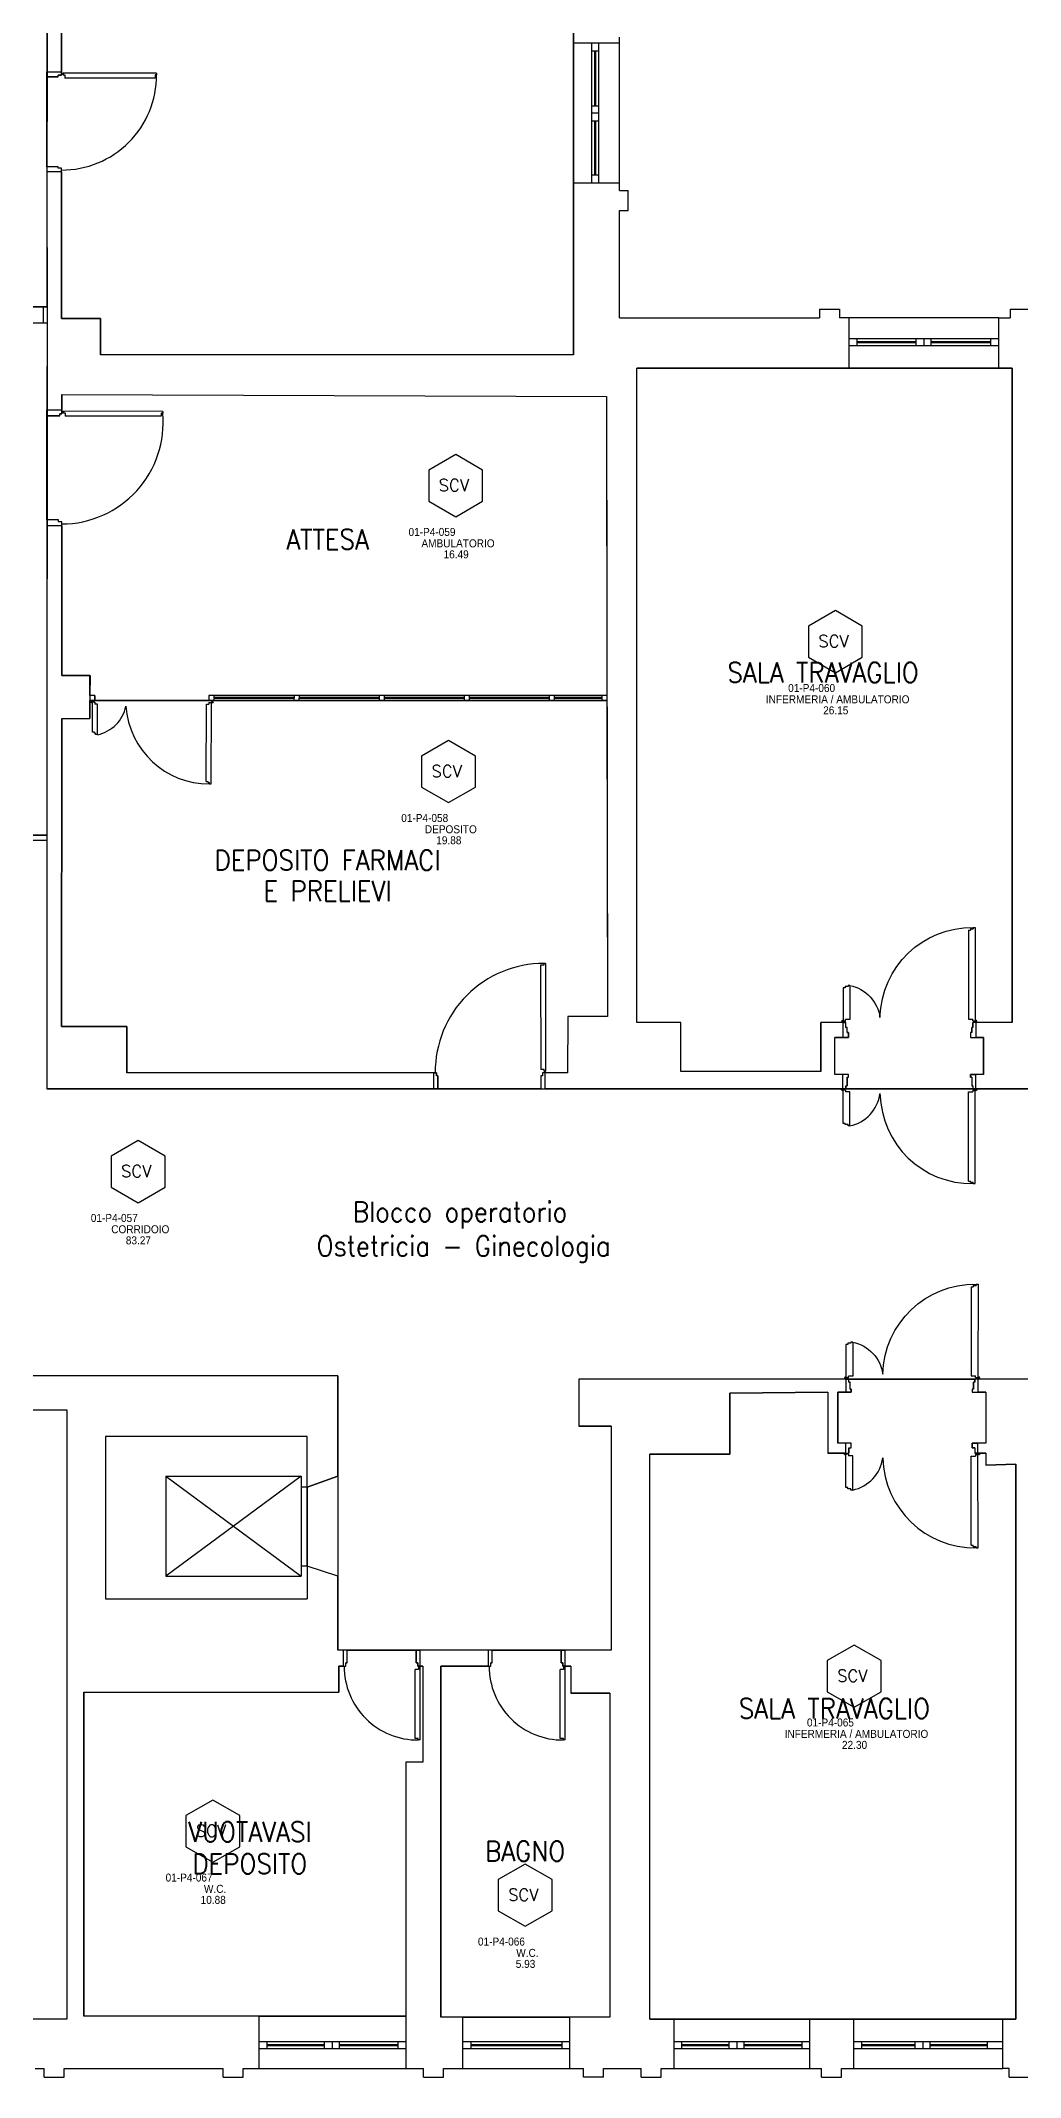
# Model space of a CAD drawing. Header units: inches. Extents: x 16420 to 16611, y 92341 to 92416.
# Drawn here: x 16565.44 to 16575.23, y 92340.51 to 92360.86 of the extents above; entities that cross this region are included whole.
import ezdxf
from ezdxf.enums import TextEntityAlignment as Align

# ---------------------------------------------------------------- set-up
doc = ezdxf.new("R2010")
doc.units = ezdxf.units.IN
doc.header["$LTSCALE"] = 50
doc.header["$MEASUREMENT"] = 0
doc.linetypes.add('NASCOSTA2', pattern=[0.1875, 0.125, -0.0625])
for name, color, linetype in [('A-LOCALI', 7, 'Continuous'), ('AA-CodiceVano', 7, 'Continuous'), ('GMM_DEST.USO', 50, 'Continuous'), ('PIANTA', 7, 'Continuous'), ('RM', 191, 'Continuous')]:
    doc.layers.add(name, color=color, linetype=linetype)
doc.styles.add('ARIAL', font='arial.ttf')
doc.styles.add('ARTECO', font='romans.shx', dxfattribs={"width": 0.9})
doc.styles.get("Standard").update_dxf_attribs({"font": 'txt.shx'})

# ---------------------------------------------------------------- blocks, each defined once
blk = doc.blocks.new('MFM_COD_VANO')
at = {"layer": 'A-LOCALI'}
for p, q in [((0, 0.621), (-0.269, 0.466)), ((0.269, 0.466), (0, 0.621)), ((-0.269, 0.466), (-0.269, 0.155)), ((0.269, 0.155), (0.269, 0.466)), ((-0.269, 0.155), (0, 0)), ((0, 0), (0.269, 0.155))]:
    blk.add_line(p, q, dxfattribs=at)
blk.add_text('SCV', height=0.12, dxfattribs=at).set_placement((-0.17, 0.255))
at = {"layer": 'A-LOCALI', "style": 'ARIAL', "width": 0.9, "flags": 8}
for tag, p in [('MFM_COD_UT', (-0.026, -0.078)), ('MFM_DESTINAZIONE_USO', (0.023, -0.306)), ('MFM_SUPERFICIE', (0.004, -0.416))]:
    blk.add_attdef(tag, text='', height=0.08, dxfattribs=at).set_placement(p, align=Align.CENTER)
at = {"layer": 'A-LOCALI', "flags": 9}
for tag in ['MFM_NAME', 'MFM_COD_COMPLESSO', 'MFM_COD_EDIFICIO', 'MFM_COD_PIANO', 'MFM_COD_MACROAREA', 'MFM_ZONA', 'MFM_REPARTO']:
    blk.add_attdef(tag, (-0.084, 0.188), '', height=0.005, dxfattribs=at)
blk.add_attdef('MFM_ALTEZZA', text='', height=0.005, dxfattribs=at).set_placement((-0.057, 0.188), align=Align.CENTER)
at = {"layer": 'A-LOCALI', "style": 'ARIAL', "width": 0.9}
for tag, p, height, flags in [('MFM_COD_LOCALE', (-0.472, -0.192), 0.08, 8), ('MFM_COD_SCHEDA', (-0.275, -0.483), 0.04, 9)]:
    blk.add_attdef(tag, p, '', height=height, dxfattribs=dict(at, flags=flags))

msp = doc.modelspace()

# ---------------------------------------------------------------- linework, layer by layer
at = {"layer": 'PIANTA', "color": 0}
for p, q in [((16565.499, 92365.603), (16565.499, 92360.553)), ((16565.644, 92362.623), (16565.644, 92360.553)), ((16570.764, 92360.843), (16570.764, 92361.153)), ((16570.764, 92360.843), (16571.224, 92360.843)), ((16570.764, 92359.443), (16570.764, 92360.843)), ((16570.949, 92359.443), (16570.949, 92360.843)), ((16571.019, 92359.443), (16571.019, 92360.843)), ((16571.224, 92360.843), (16571.224, 92360.899)), ((16571.224, 92359.443), (16571.224, 92360.843)), ((16570.949, 92360.763), (16571.019, 92360.763)), ((16570.979, 92360.213), (16570.979, 92360.763)), ((16570.989, 92360.213), (16570.989, 92360.763)), ((16565.499, 92360.553), (16565.644, 92360.553)), ((16565.499, 92360.503), (16565.499, 92360.553)), ((16565.611, 92360.503), (16565.499, 92360.503)), ((16565.644, 92360.518), (16565.611, 92360.518)), ((16565.611, 92360.503), (16565.611, 92360.518)), ((16565.644, 92360.553), (16565.644, 92360.518)), ((16566.596, 92360.539), (16565.661, 92360.539)), ((16565.661, 92360.539), (16565.661, 92360.523)), ((16565.661, 92360.523), (16565.677, 92360.523)), ((16565.677, 92360.523), (16565.677, 92360.49)), ((16566.58, 92360.49), (16565.677, 92360.49)), ((16566.58, 92360.522), (16566.58, 92360.49)), ((16566.596, 92360.522), (16566.58, 92360.522)), ((16566.596, 92360.539), (16566.596, 92360.522)), ((16570.949, 92360.213), (16571.019, 92360.213)), ((16570.949, 92360.143), (16571.019, 92360.143)), ((16570.949, 92360.063), (16571.019, 92360.063)), ((16570.979, 92359.523), (16570.979, 92360.063)), ((16570.989, 92359.523), (16570.989, 92360.063)), ((16565.611, 92359.603), (16565.499, 92359.603)), ((16565.499, 92359.603), (16565.499, 92359.553)), ((16565.611, 92359.588), (16565.611, 92359.603)), ((16565.499, 92359.553), (16565.5, 92358.043)), ((16565.644, 92359.553), (16565.499, 92359.553)), ((16565.644, 92359.588), (16565.611, 92359.588)), ((16565.644, 92359.553), (16565.644, 92359.588)), ((16565.644, 92359.553), (16565.644, 92358.088)), ((16570.764, 92359.443), (16571.224, 92359.443)), ((16570.764, 92357.723), (16570.764, 92359.443)), ((16570.949, 92359.523), (16571.019, 92359.523)), ((16571.224, 92359.367), (16571.224, 92359.443)), ((16571.224, 92359.367), (16571.31, 92359.367)), ((16571.31, 92359.167), (16571.31, 92359.367)), ((16571.224, 92358.093), (16571.224, 92359.167)), ((16571.224, 92359.167), (16571.31, 92359.167)), ((16565.006, 92358.203), (16565.462, 92358.203)), ((16565.462, 92358.203), (16565.5, 92358.203)), ((16565.462, 92358.203), (16565.462, 92358.043)), ((16573.223, 92358.179), (16573.423, 92358.179)), ((16573.223, 92358.179), (16573.223, 92358.093)), ((16573.423, 92358.179), (16573.423, 92358.093)), ((16575.131, 92358.179), (16575.331, 92358.179)), ((16575.131, 92358.179), (16575.131, 92358.093)), ((16565.006, 92358.043), (16565.462, 92358.043)), ((16565.462, 92358.043), (16565.5, 92358.043)), ((16565.5, 92358.043), (16565.499, 92357.173)), ((16565.644, 92358.088), (16566.034, 92358.088)), ((16566.034, 92358.088), (16566.034, 92357.723)), ((16571.224, 92358.093), (16571.517, 92358.093)), ((16571.224, 92358.093), (16573.223, 92358.093)), ((16573.522, 92358.093), (16573.423, 92358.093)), ((16573.522, 92357.591), (16573.522, 92358.093)), ((16575.019, 92358.093), (16573.522, 92358.093)), ((16575.019, 92358.093), (16575.014, 92358.093)), ((16575.019, 92357.591), (16575.019, 92358.093)), ((16575.019, 92358.093), (16575.131, 92358.093)), ((16573.522, 92357.886), (16575.019, 92357.886)), ((16573.522, 92357.816), (16575.019, 92357.816)), ((16573.602, 92357.816), (16573.602, 92357.886)), ((16573.602, 92357.856), (16574.19, 92357.856)), ((16573.602, 92357.846), (16574.19, 92357.846)), ((16574.19, 92357.816), (16574.19, 92357.886)), ((16574.27, 92357.816), (16574.27, 92357.886)), ((16574.34, 92357.816), (16574.34, 92357.886)), ((16574.34, 92357.856), (16574.939, 92357.856)), ((16574.34, 92357.846), (16574.939, 92357.846)), ((16574.939, 92357.816), (16574.939, 92357.886)), ((16570.764, 92357.723), (16566.034, 92357.723)), ((16573.522, 92357.591), (16571.399, 92357.591)), ((16571.399, 92351.051), (16571.399, 92357.591)), ((16575.019, 92357.591), (16573.522, 92357.591)), ((16575.152, 92357.591), (16575.019, 92357.591)), ((16575.152, 92351.051), (16575.152, 92357.591)), ((16565.499, 92357.173), (16565.649, 92357.173)), ((16565.499, 92357.113), (16565.499, 92357.173)), ((16565.649, 92357.328), (16571.093, 92357.308)), ((16565.649, 92357.328), (16565.649, 92357.173)), ((16565.649, 92357.173), (16565.649, 92357.133)), ((16566.658, 92357.158), (16565.666, 92357.159)), ((16565.666, 92357.159), (16565.666, 92357.143)), ((16566.658, 92357.158), (16566.658, 92357.141)), ((16571.093, 92357.308), (16571.104, 92351.108)), ((16565.628, 92357.113), (16565.499, 92357.113)), ((16565.649, 92357.133), (16565.628, 92357.133)), ((16565.628, 92357.113), (16565.628, 92357.133)), ((16565.666, 92357.143), (16565.682, 92357.143)), ((16565.682, 92357.143), (16565.682, 92357.11)), ((16566.642, 92357.109), (16565.682, 92357.11)), ((16566.642, 92357.141), (16566.642, 92357.109)), ((16566.658, 92357.141), (16566.642, 92357.141)), ((16565.616, 92356.073), (16565.499, 92356.073)), ((16565.499, 92356.073), (16565.499, 92356.013)), ((16565.649, 92356.013), (16565.499, 92356.013)), ((16565.499, 92356.013), (16565.499, 92350.386)), ((16565.616, 92356.053), (16565.616, 92356.073)), ((16565.649, 92356.053), (16565.616, 92356.053)), ((16565.649, 92356.013), (16565.649, 92356.053)), ((16565.649, 92356.013), (16565.649, 92354.518)), ((16565.649, 92354.518), (16565.93, 92354.518)), ((16565.93, 92354.518), (16565.929, 92354.318)), ((16565.929, 92354.318), (16565.929, 92354.088)), ((16565.979, 92354.318), (16565.929, 92354.318)), ((16565.979, 92354.318), (16565.979, 92354.268)), ((16571.099, 92354.318), (16567.119, 92354.318)), ((16567.119, 92354.318), (16567.119, 92354.268)), ((16567.169, 92354.318), (16567.169, 92354.268)), ((16567.97, 92354.318), (16567.969, 92354.268)), ((16568.02, 92354.318), (16568.019, 92354.268)), ((16568.82, 92354.318), (16568.82, 92354.268)), ((16568.87, 92354.318), (16568.87, 92354.268)), ((16569.67, 92354.318), (16569.67, 92354.268)), ((16569.72, 92354.318), (16569.72, 92354.268)), ((16570.52, 92354.318), (16570.52, 92354.268)), ((16570.57, 92354.318), (16570.57, 92354.268)), ((16571.049, 92354.318), (16571.049, 92354.268)), ((16565.979, 92354.268), (16565.93, 92354.268)), ((16565.955, 92353.953), (16565.955, 92354.25)), ((16565.979, 92354.25), (16565.955, 92354.25)), ((16565.979, 92354.25), (16565.979, 92354.233)), ((16566.005, 92354.233), (16565.979, 92354.233)), ((16566.005, 92353.927), (16566.005, 92354.233)), ((16567.093, 92353.46), (16567.094, 92354.231)), ((16567.094, 92354.231), (16567.119, 92354.231)), ((16571.099, 92354.268), (16567.119, 92354.268)), ((16567.119, 92354.248), (16567.144, 92354.248)), ((16567.119, 92354.248), (16567.119, 92354.231)), ((16567.143, 92353.435), (16567.144, 92354.248)), ((16567.969, 92354.298), (16567.169, 92354.298)), ((16567.969, 92354.288), (16567.169, 92354.288)), ((16568.82, 92354.298), (16568.019, 92354.298)), ((16568.82, 92354.288), (16568.019, 92354.288)), ((16569.67, 92354.298), (16568.87, 92354.298)), ((16569.67, 92354.288), (16568.87, 92354.288)), ((16570.52, 92354.298), (16569.72, 92354.298)), ((16570.52, 92354.288), (16569.72, 92354.288)), ((16571.049, 92354.298), (16570.57, 92354.298)), ((16571.049, 92354.288), (16570.57, 92354.288)), ((16565.649, 92354.088), (16565.645, 92351.008)), ((16565.649, 92354.088), (16565.929, 92354.088)), ((16565.974, 92353.953), (16565.955, 92353.953)), ((16565.974, 92353.94), (16565.974, 92353.953)), ((16565.985, 92353.94), (16565.974, 92353.94)), ((16565.985, 92353.927), (16565.985, 92353.94)), ((16566.005, 92353.927), (16565.985, 92353.927)), ((16567.093, 92353.46), (16567.113, 92353.46)), ((16567.113, 92353.448), (16567.113, 92353.46)), ((16567.113, 92353.448), (16567.124, 92353.448)), ((16567.124, 92353.435), (16567.124, 92353.448)), ((16567.124, 92353.435), (16567.143, 92353.435)), ((16564.866, 92352.923), (16565.499, 92352.923)), ((16564.866, 92352.873), (16565.499, 92352.873)), ((16574.713, 92351.972), (16574.713, 92351.082)), ((16574.713, 92351.972), (16574.733, 92351.972)), ((16574.733, 92351.985), (16574.733, 92351.972)), ((16574.733, 92351.985), (16574.762, 92351.985)), ((16574.762, 92351.998), (16574.782, 92351.998)), ((16574.762, 92351.998), (16574.762, 92351.985)), ((16574.782, 92351.998), (16574.781, 92351.065)), ((16570.436, 92351.624), (16570.437, 92350.581)), ((16570.468, 92351.624), (16570.436, 92351.624)), ((16570.485, 92351.64), (16570.468, 92351.64)), ((16570.468, 92351.64), (16570.468, 92351.624)), ((16570.485, 92351.64), (16570.486, 92350.564)), ((16573.461, 92351.396), (16573.461, 92351.063)), ((16573.481, 92351.396), (16573.461, 92351.396)), ((16573.51, 92351.409), (16573.481, 92351.409)), ((16573.481, 92351.409), (16573.481, 92351.396)), ((16573.529, 92351.421), (16573.51, 92351.421)), ((16573.51, 92351.421), (16573.51, 92351.409)), ((16573.529, 92351.421), (16573.529, 92351.08)), ((16570.709, 92351.108), (16570.705, 92350.548)), ((16571.104, 92351.108), (16570.709, 92351.108)), ((16571.839, 92351.051), (16571.399, 92351.051)), ((16571.839, 92350.561), (16571.839, 92351.051)), ((16573.459, 92351.051), (16573.239, 92351.051)), ((16573.239, 92350.561), (16573.239, 92351.051)), ((16573.459, 92351.051), (16573.459, 92350.901)), ((16573.459, 92351.051), (16573.489, 92351.051)), ((16573.485, 92351.063), (16573.461, 92351.063)), ((16573.529, 92351.08), (16573.485, 92351.08)), ((16573.485, 92351.063), (16573.485, 92351.08)), ((16573.489, 92351.001), (16573.489, 92351.051)), ((16574.713, 92351.082), (16574.757, 92351.082)), ((16574.757, 92351.065), (16574.757, 92351.082)), ((16574.757, 92351.065), (16574.781, 92351.065)), ((16574.759, 92351.001), (16574.759, 92351.051)), ((16574.789, 92351.051), (16574.759, 92351.051)), ((16575.152, 92351.051), (16574.789, 92351.051)), ((16574.789, 92351.051), (16574.789, 92350.901)), ((16565.645, 92351.008), (16566.298, 92351.008)), ((16566.298, 92351.008), (16566.298, 92350.548)), ((16573.459, 92350.901), (16573.379, 92350.901)), ((16573.379, 92350.531), (16573.379, 92350.901)), ((16573.489, 92350.901), (16573.459, 92350.901)), ((16573.489, 92351.001), (16573.502, 92351.001)), ((16573.514, 92350.901), (16573.489, 92350.901)), ((16573.502, 92350.951), (16573.502, 92351.001)), ((16573.502, 92350.951), (16573.514, 92350.951)), ((16573.514, 92350.951), (16573.514, 92350.901)), ((16574.747, 92350.951), (16574.734, 92350.951)), ((16574.734, 92350.951), (16574.734, 92350.901)), ((16574.734, 92350.901), (16574.759, 92350.901)), ((16574.759, 92351.001), (16574.747, 92351.001)), ((16574.747, 92350.951), (16574.747, 92351.001)), ((16574.759, 92350.901), (16574.789, 92350.901)), ((16574.864, 92350.901), (16574.789, 92350.901)), ((16574.864, 92350.531), (16574.864, 92350.901)), ((16569.369, 92350.548), (16566.298, 92350.548)), ((16569.369, 92350.386), (16569.369, 92350.548)), ((16569.369, 92350.548), (16569.394, 92350.548)), ((16569.394, 92350.548), (16569.394, 92350.515)), ((16569.409, 92350.515), (16569.394, 92350.515)), ((16569.409, 92350.515), (16569.409, 92350.386)), ((16570.47, 92350.581), (16570.437, 92350.581)), ((16570.439, 92350.515), (16570.439, 92350.386)), ((16570.454, 92350.515), (16570.439, 92350.515)), ((16570.454, 92350.548), (16570.454, 92350.515)), ((16570.479, 92350.548), (16570.454, 92350.548)), ((16570.47, 92350.564), (16570.47, 92350.581)), ((16570.486, 92350.564), (16570.47, 92350.564)), ((16570.705, 92350.548), (16570.479, 92350.548)), ((16570.479, 92350.548), (16570.479, 92350.386)), ((16573.239, 92350.561), (16571.839, 92350.561)), ((16573.459, 92350.531), (16573.379, 92350.531)), ((16573.459, 92350.386), (16573.459, 92350.531)), ((16573.489, 92350.531), (16573.459, 92350.531)), ((16573.514, 92350.531), (16573.489, 92350.531)), ((16573.502, 92350.502), (16573.514, 92350.502)), ((16573.502, 92350.502), (16573.502, 92350.417)), ((16573.514, 92350.502), (16573.514, 92350.531)), ((16574.734, 92350.502), (16574.734, 92350.531)), ((16574.734, 92350.531), (16574.759, 92350.531)), ((16574.747, 92350.502), (16574.734, 92350.502)), ((16574.747, 92350.502), (16574.747, 92350.417)), ((16574.759, 92350.531), (16574.789, 92350.531)), ((16574.864, 92350.531), (16574.789, 92350.531)), ((16574.789, 92350.386), (16574.789, 92350.531)), ((16569.369, 92350.386), (16565.499, 92350.386)), ((16569.409, 92350.386), (16569.369, 92350.386)), ((16570.439, 92350.386), (16570.479, 92350.386)), ((16573.487, 92350.386), (16570.479, 92350.386)), ((16573.459, 92350.386), (16573.489, 92350.386)), ((16573.461, 92350.041), (16573.461, 92350.374)), ((16573.485, 92350.374), (16573.461, 92350.374)), ((16573.485, 92350.374), (16573.485, 92350.357)), ((16573.529, 92350.357), (16573.485, 92350.357)), ((16573.489, 92350.417), (16573.489, 92350.386)), ((16573.489, 92350.417), (16573.502, 92350.417)), ((16573.529, 92350.016), (16573.529, 92350.357)), ((16574.713, 92349.465), (16574.713, 92350.356)), ((16574.713, 92350.356), (16574.757, 92350.356)), ((16574.759, 92350.417), (16574.747, 92350.417)), ((16574.757, 92350.373), (16574.781, 92350.373)), ((16574.757, 92350.373), (16574.757, 92350.356)), ((16574.759, 92350.417), (16574.759, 92350.386)), ((16574.789, 92350.386), (16574.759, 92350.386)), ((16574.782, 92349.44), (16574.781, 92350.373)), ((16577.579, 92350.386), (16574.789, 92350.386)), ((16573.481, 92350.041), (16573.461, 92350.041)), ((16573.481, 92350.029), (16573.481, 92350.041)), ((16573.51, 92350.029), (16573.481, 92350.029)), ((16573.51, 92350.016), (16573.51, 92350.029)), ((16573.529, 92350.016), (16573.51, 92350.016)), ((16574.713, 92349.465), (16574.733, 92349.465)), ((16574.733, 92349.452), (16574.733, 92349.465)), ((16574.733, 92349.452), (16574.762, 92349.452)), ((16574.762, 92349.44), (16574.762, 92349.452)), ((16574.762, 92349.44), (16574.782, 92349.44)), ((16574.742, 92348.407), (16574.741, 92347.517)), ((16574.742, 92348.407), (16574.761, 92348.407)), ((16574.761, 92348.42), (16574.761, 92348.407)), ((16574.761, 92348.42), (16574.79, 92348.42)), ((16574.79, 92348.433), (16574.81, 92348.433)), ((16574.79, 92348.433), (16574.79, 92348.42)), ((16574.81, 92348.433), (16574.809, 92347.5)), ((16573.489, 92347.831), (16573.489, 92347.498)), ((16573.509, 92347.831), (16573.489, 92347.831)), ((16573.538, 92347.844), (16573.509, 92347.844)), ((16573.509, 92347.844), (16573.509, 92347.831)), ((16573.558, 92347.856), (16573.538, 92347.856)), ((16573.538, 92347.856), (16573.538, 92347.844)), ((16573.558, 92347.856), (16573.558, 92347.515)), ((16568.407, 92347.518), (16563.617, 92347.518)), ((16568.407, 92347.518), (16568.407, 92346.516)), ((16570.818, 92347.486), (16570.818, 92347.016)), ((16573.487, 92347.486), (16570.818, 92347.486)), ((16573.487, 92347.486), (16573.487, 92347.356)), ((16573.487, 92347.486), (16573.517, 92347.486)), ((16573.514, 92347.498), (16573.489, 92347.498)), ((16573.558, 92347.515), (16573.514, 92347.515)), ((16573.514, 92347.498), (16573.514, 92347.515)), ((16573.517, 92347.456), (16573.517, 92347.486)), ((16573.517, 92347.456), (16573.53, 92347.456)), ((16573.53, 92347.385), (16573.53, 92347.456)), ((16573.53, 92347.385), (16573.542, 92347.385)), ((16573.542, 92347.385), (16573.542, 92347.356)), ((16574.741, 92347.517), (16574.785, 92347.517)), ((16574.765, 92347.385), (16574.752, 92347.385)), ((16574.752, 92347.385), (16574.752, 92347.356)), ((16574.777, 92347.456), (16574.765, 92347.456)), ((16574.765, 92347.385), (16574.765, 92347.456)), ((16574.777, 92347.456), (16574.777, 92347.486)), ((16574.807, 92347.486), (16574.777, 92347.486)), ((16574.785, 92347.5), (16574.785, 92347.517)), ((16574.785, 92347.5), (16574.809, 92347.5)), ((16575.607, 92347.486), (16574.807, 92347.486)), ((16574.807, 92347.486), (16574.807, 92347.356)), ((16563.622, 92347.178), (16565.697, 92347.178)), ((16565.697, 92347.178), (16565.697, 92341.086)), ((16573.307, 92347.356), (16572.327, 92347.346)), ((16572.327, 92347.346), (16572.327, 92346.736)), ((16573.307, 92347.356), (16573.307, 92346.746)), ((16573.487, 92347.356), (16573.407, 92347.356)), ((16573.407, 92347.356), (16573.407, 92346.846)), ((16573.517, 92347.356), (16573.487, 92347.356)), ((16573.542, 92347.356), (16573.517, 92347.356)), ((16574.752, 92347.356), (16574.777, 92347.356)), ((16574.777, 92347.356), (16574.807, 92347.356)), ((16574.887, 92347.356), (16574.807, 92347.356)), ((16574.887, 92347.356), (16574.887, 92346.846)), ((16571.142, 92347.016), (16570.818, 92347.016)), ((16571.142, 92347.016), (16571.142, 92344.776)), ((16568.102, 92346.912), (16566.086, 92346.912)), ((16566.086, 92346.912), (16566.086, 92345.288)), ((16568.102, 92346.406), (16568.102, 92346.912)), ((16573.487, 92346.846), (16573.407, 92346.846)), ((16573.487, 92346.746), (16573.487, 92346.846)), ((16573.517, 92346.846), (16573.487, 92346.846)), ((16573.542, 92346.846), (16573.517, 92346.846)), ((16573.517, 92346.797), (16573.517, 92346.746)), ((16573.517, 92346.797), (16573.53, 92346.797)), ((16573.53, 92346.797), (16573.542, 92346.797)), ((16573.53, 92346.797), (16573.53, 92346.797)), ((16573.542, 92346.797), (16573.542, 92346.846)), ((16574.752, 92346.797), (16574.752, 92346.846)), ((16574.752, 92346.846), (16574.777, 92346.846)), ((16574.765, 92346.797), (16574.752, 92346.797)), ((16574.777, 92346.797), (16574.765, 92346.797)), ((16574.765, 92346.797), (16574.765, 92346.797)), ((16574.777, 92346.846), (16574.807, 92346.846)), ((16574.777, 92346.797), (16574.777, 92346.746)), ((16574.887, 92346.846), (16574.807, 92346.846)), ((16574.807, 92346.746), (16574.807, 92346.846)), ((16571.527, 92341.086), (16571.527, 92346.736)), ((16572.327, 92346.736), (16571.527, 92346.736)), ((16573.487, 92346.746), (16573.307, 92346.746)), ((16573.487, 92346.746), (16573.517, 92346.746)), ((16573.489, 92346.401), (16573.489, 92346.734)), ((16573.514, 92346.734), (16573.489, 92346.734)), ((16573.514, 92346.734), (16573.514, 92346.717)), ((16573.558, 92346.717), (16573.514, 92346.717)), ((16573.558, 92346.376), (16573.558, 92346.717)), ((16574.742, 92345.825), (16574.741, 92346.716)), ((16574.741, 92346.716), (16574.785, 92346.716)), ((16574.807, 92346.746), (16574.777, 92346.746)), ((16574.785, 92346.733), (16574.809, 92346.733)), ((16574.785, 92346.733), (16574.785, 92346.716)), ((16574.887, 92346.746), (16574.807, 92346.746)), ((16574.81, 92345.8), (16574.809, 92346.733)), ((16574.887, 92346.746), (16574.887, 92346.624)), ((16575.187, 92346.634), (16574.887, 92346.624)), ((16575.187, 92341.086), (16575.187, 92346.634)), ((16566.688, 92346.516), (16568.042, 92346.516)), ((16566.688, 92346.516), (16566.688, 92345.516)), ((16568.042, 92346.516), (16566.688, 92345.516)), ((16566.688, 92346.516), (16568.042, 92345.516)), ((16568.042, 92346.516), (16568.042, 92345.516)), ((16568.102, 92346.406), (16568.042, 92346.406)), ((16568.407, 92346.516), (16568.102, 92346.406)), ((16568.102, 92346.406), (16568.102, 92345.616)), ((16568.407, 92346.516), (16568.407, 92345.516)), ((16573.509, 92346.401), (16573.489, 92346.401)), ((16573.509, 92346.389), (16573.509, 92346.401)), ((16573.538, 92346.389), (16573.509, 92346.389)), ((16573.538, 92346.376), (16573.538, 92346.389)), ((16573.558, 92346.376), (16573.538, 92346.376)), ((16574.742, 92345.825), (16574.761, 92345.825)), ((16574.761, 92345.812), (16574.761, 92345.825)), ((16574.761, 92345.812), (16574.79, 92345.812)), ((16574.79, 92345.8), (16574.79, 92345.812)), ((16574.79, 92345.8), (16574.81, 92345.8)), ((16568.102, 92345.616), (16568.042, 92345.616)), ((16568.407, 92345.516), (16568.102, 92345.616)), ((16568.102, 92345.616), (16568.102, 92345.288)), ((16566.688, 92345.516), (16568.042, 92345.516)), ((16568.407, 92345.516), (16568.407, 92344.776)), ((16566.086, 92345.288), (16568.102, 92345.288)), ((16568.462, 92344.776), (16568.407, 92344.776)), ((16568.462, 92344.776), (16568.462, 92344.616)), ((16568.502, 92344.776), (16568.462, 92344.776)), ((16568.502, 92344.649), (16568.502, 92344.776)), ((16569.192, 92344.649), (16569.192, 92344.776)), ((16569.192, 92344.776), (16569.232, 92344.776)), ((16569.232, 92344.616), (16569.232, 92344.776)), ((16569.912, 92344.776), (16569.232, 92344.776)), ((16569.912, 92344.776), (16569.912, 92344.616)), ((16569.952, 92344.776), (16569.912, 92344.776)), ((16569.952, 92344.649), (16569.952, 92344.776)), ((16570.642, 92344.649), (16570.642, 92344.776)), ((16570.642, 92344.776), (16570.682, 92344.776)), ((16571.142, 92344.776), (16570.682, 92344.776)), ((16570.682, 92344.616), (16570.682, 92344.776)), ((16568.417, 92344.616), (16568.417, 92344.356)), ((16568.462, 92344.616), (16568.417, 92344.616)), ((16568.462, 92344.616), (16568.487, 92344.616)), ((16568.487, 92344.616), (16568.487, 92344.649)), ((16568.502, 92344.649), (16568.487, 92344.649)), ((16569.181, 92343.894), (16569.182, 92344.583)), ((16569.215, 92344.583), (16569.182, 92344.583)), ((16569.207, 92344.649), (16569.192, 92344.649)), ((16569.207, 92344.616), (16569.207, 92344.649)), ((16569.232, 92344.616), (16569.207, 92344.616)), ((16569.215, 92344.6), (16569.215, 92344.583)), ((16569.231, 92344.6), (16569.215, 92344.6)), ((16569.23, 92343.878), (16569.231, 92344.6)), ((16569.257, 92344.616), (16569.232, 92344.616)), ((16569.257, 92344.616), (16569.257, 92343.656)), ((16569.437, 92344.616), (16569.437, 92341.106)), ((16569.912, 92344.616), (16569.437, 92344.616)), ((16569.912, 92344.616), (16569.937, 92344.616)), ((16569.937, 92344.616), (16569.937, 92344.649)), ((16569.952, 92344.649), (16569.937, 92344.649)), ((16570.631, 92343.894), (16570.632, 92344.583)), ((16570.665, 92344.583), (16570.632, 92344.583)), ((16570.657, 92344.649), (16570.642, 92344.649)), ((16570.657, 92344.616), (16570.657, 92344.649)), ((16570.682, 92344.616), (16570.657, 92344.616)), ((16570.665, 92344.6), (16570.665, 92344.583)), ((16570.681, 92344.6), (16570.665, 92344.6)), ((16570.68, 92343.878), (16570.681, 92344.6)), ((16570.737, 92344.616), (16570.682, 92344.616)), ((16570.737, 92344.616), (16570.737, 92344.346)), ((16565.867, 92344.356), (16568.417, 92344.356)), ((16565.867, 92344.356), (16565.867, 92341.116)), ((16571.127, 92344.346), (16570.737, 92344.346)), ((16571.127, 92344.346), (16571.127, 92341.106)), ((16569.213, 92343.894), (16569.181, 92343.894)), ((16569.213, 92343.878), (16569.213, 92343.894)), ((16569.23, 92343.878), (16569.213, 92343.878)), ((16570.663, 92343.894), (16570.631, 92343.894)), ((16570.663, 92343.878), (16570.663, 92343.894)), ((16570.68, 92343.878), (16570.663, 92343.878)), ((16569.257, 92343.656), (16569.087, 92343.656)), ((16569.087, 92343.656), (16569.087, 92341.116)), ((16565.697, 92341.086), (16565.38, 92341.086)), ((16567.617, 92341.116), (16565.867, 92341.116)), ((16567.617, 92341.116), (16569.087, 92341.116)), ((16567.617, 92341.116), (16567.617, 92340.863)), ((16569.087, 92341.116), (16569.087, 92340.593)), ((16569.657, 92341.106), (16569.437, 92341.106)), ((16569.657, 92340.863), (16569.657, 92341.106)), ((16569.657, 92341.106), (16570.727, 92341.106)), ((16571.127, 92341.106), (16570.727, 92341.106)), ((16570.727, 92340.863), (16570.727, 92341.106)), ((16571.527, 92341.086), (16571.767, 92341.086)), ((16571.767, 92341.086), (16571.767, 92340.593)), ((16571.767, 92341.086), (16573.127, 92341.086)), ((16573.127, 92341.086), (16573.567, 92341.086)), ((16573.127, 92340.593), (16573.127, 92341.086)), ((16573.567, 92340.593), (16573.567, 92341.086)), ((16573.567, 92341.086), (16575.057, 92341.086)), ((16574.982, 92341.086), (16575.187, 92341.086)), ((16575.057, 92340.593), (16575.057, 92341.086)), ((16567.617, 92340.863), (16569.087, 92340.863)), ((16567.617, 92340.863), (16567.617, 92340.593)), ((16567.617, 92340.793), (16569.087, 92340.793)), ((16567.697, 92340.863), (16567.697, 92340.793)), ((16567.697, 92340.833), (16568.272, 92340.833)), ((16567.697, 92340.823), (16568.272, 92340.823)), ((16568.272, 92340.863), (16568.272, 92340.793)), ((16568.352, 92340.863), (16568.352, 92340.793)), ((16568.422, 92340.863), (16568.422, 92340.793)), ((16568.422, 92340.833), (16569.007, 92340.833)), ((16568.422, 92340.823), (16569.007, 92340.823)), ((16569.007, 92340.863), (16569.007, 92340.793)), ((16569.657, 92340.863), (16570.727, 92340.863)), ((16569.657, 92340.593), (16569.657, 92340.863)), ((16569.657, 92340.793), (16570.727, 92340.793)), ((16569.737, 92340.863), (16569.737, 92340.793)), ((16569.737, 92340.833), (16570.647, 92340.833)), ((16569.737, 92340.823), (16570.647, 92340.823)), ((16570.647, 92340.863), (16570.647, 92340.793)), ((16570.727, 92340.593), (16570.727, 92340.863)), ((16571.766, 92340.863), (16573.127, 92340.863)), ((16571.766, 92340.793), (16573.127, 92340.793)), ((16571.846, 92340.863), (16571.846, 92340.793)), ((16571.846, 92340.833), (16572.317, 92340.833)), ((16571.846, 92340.823), (16572.317, 92340.823)), ((16572.317, 92340.863), (16572.317, 92340.793)), ((16572.397, 92340.863), (16572.397, 92340.793)), ((16572.467, 92340.863), (16572.467, 92340.793)), ((16572.467, 92340.833), (16573.047, 92340.833)), ((16572.467, 92340.823), (16573.047, 92340.823)), ((16573.047, 92340.863), (16573.047, 92340.793)), ((16573.566, 92340.863), (16575.057, 92340.863)), ((16573.566, 92340.793), (16575.057, 92340.793)), ((16573.646, 92340.863), (16573.646, 92340.793)), ((16573.646, 92340.833), (16574.177, 92340.833)), ((16573.646, 92340.823), (16574.177, 92340.823)), ((16574.177, 92340.863), (16574.177, 92340.793)), ((16574.257, 92340.863), (16574.257, 92340.793)), ((16574.327, 92340.863), (16574.327, 92340.793)), ((16574.327, 92340.833), (16574.902, 92340.833)), ((16574.327, 92340.823), (16574.902, 92340.823)), ((16574.902, 92340.863), (16574.902, 92340.793)), ((16565.38, 92340.593), (16565.471, 92340.593)), ((16565.471, 92340.507), (16565.471, 92340.593)), ((16565.471, 92340.507), (16565.671, 92340.507)), ((16565.671, 92340.507), (16565.671, 92340.593)), ((16565.671, 92340.593), (16567.26, 92340.593)), ((16567.26, 92340.507), (16567.26, 92340.593)), ((16567.26, 92340.507), (16567.46, 92340.507)), ((16567.46, 92340.507), (16567.46, 92340.593)), ((16567.46, 92340.593), (16567.617, 92340.593)), ((16567.617, 92340.593), (16569.087, 92340.593)), ((16569.087, 92340.593), (16569.264, 92340.593)), ((16569.264, 92340.507), (16569.264, 92340.593)), ((16569.264, 92340.507), (16569.464, 92340.507)), ((16569.464, 92340.507), (16569.464, 92340.593)), ((16569.464, 92340.593), (16569.657, 92340.593)), ((16569.657, 92340.593), (16570.727, 92340.593)), ((16570.727, 92340.593), (16570.866, 92340.593)), ((16570.866, 92340.507), (16570.866, 92340.593)), ((16571.066, 92340.507), (16570.866, 92340.507)), ((16571.066, 92340.507), (16571.066, 92340.593)), ((16571.066, 92340.593), (16571.44, 92340.593)), ((16571.44, 92340.507), (16571.44, 92340.593)), ((16571.44, 92340.507), (16571.64, 92340.507)), ((16571.64, 92340.593), (16571.767, 92340.593)), ((16571.64, 92340.507), (16571.64, 92340.593)), ((16571.767, 92340.593), (16573.127, 92340.593)), ((16573.127, 92340.593), (16573.246, 92340.593)), ((16573.246, 92340.507), (16573.246, 92340.593)), ((16573.246, 92340.507), (16573.446, 92340.507)), ((16573.446, 92340.507), (16573.446, 92340.593)), ((16573.446, 92340.593), (16573.567, 92340.593)), ((16573.567, 92340.593), (16575.057, 92340.593)), ((16575.12, 92340.593), (16575.057, 92340.593)), ((16575.12, 92340.507), (16575.12, 92340.593)), ((16575.12, 92340.507), (16575.32, 92340.507))]:
    msp.add_line(p, q, dxfattribs=at)
for centre in [(16565.652, 92360.531), (16565.657, 92357.151), (16570.478, 92350.556), (16569.223, 92344.608), (16570.673, 92344.608)]:
    msp.add_circle(centre, 0.00633, dxfattribs=at)
at = {"layer": 'PIANTA', "color": 0, "linetype": 'NASCOSTA2'}
for centre, radius, start, end in [((16565.647, 92360.519), 0.949, 269.8033, 0.1853), ((16565.647, 92357.048), 1.015, 270.0802, 5.2748), ((16570.466, 92350.556), 1.084, 89.8837, 180.4134), ((16569.205, 92344.611), 0.733, 179.5866, 270.6582), ((16570.655, 92344.611), 0.733, 179.5866, 270.6582)]:
    msp.add_arc(centre, radius, start, end, dxfattribs=at)
at = {"layer": 'PIANTA', "color": 0}
for centre in [(16565.945, 92354.252), (16567.153, 92354.25), (16573.452, 92350.376), (16574.79, 92350.375), (16573.48, 92346.736), (16574.819, 92346.735)]:
    msp.add_ellipse(centre, major_axis=(0.00502, 0.00502), ratio=1, start_param=5.497826, end_param=11.781011, dxfattribs=at)
at = {"layer": 'PIANTA', "color": 0, "linetype": 'NASCOSTA2'}
for centre, major_axis, ratio, start_param, end_param in [((16565.952, 92354.262), (0.254, 0.244), 0.94903, 4.1279, 5.34274), ((16567.157, 92354.324), (0.491, 0.755), 0.95512, 2.252327, 3.700623), ((16573.46, 92350.38), (-0.271, -0.26), 0.979981, 1.002393, 2.253565), ((16574.758, 92350.382), (-0.375, -0.868), 0.979411, -1.124579, 0.418997), ((16573.488, 92346.74), (0.271, 0.26), 0.979981, 4.143985, 5.395158), ((16574.786, 92346.742), (0.375, 0.868), 0.979411, 2.017013, 3.560589)]:
    msp.add_ellipse(centre, major_axis=major_axis, ratio=ratio, start_param=start_param, end_param=end_param, dxfattribs=at)
at = {"layer": 'PIANTA', "color": 0, "linetype": 'NASCOSTA2', "extrusion": (0, 0, -1)}
for centre, major_axis, ratio, start_param, end_param in [((16574.758, 92351.056), (-0.375, 0.868), 0.979411, -1.124579, 0.418997), ((16573.46, 92351.057), (-0.271, 0.26), 0.979981, 1.002393, 2.253565), ((16574.786, 92347.491), (-0.375, 0.868), 0.979411, -1.124579, 0.418997), ((16573.488, 92347.492), (-0.271, 0.26), 0.979981, 1.002393, 2.253565)]:
    msp.add_ellipse(centre, major_axis=major_axis, ratio=ratio, start_param=start_param, end_param=end_param, dxfattribs=at)
at = {"layer": 'PIANTA', "color": 0, "extrusion": (0, 0, -1)}
for centre in [(16573.452, 92351.061), (16574.79, 92351.063), (16573.48, 92347.496), (16574.819, 92347.498)]:
    msp.add_ellipse(centre, major_axis=(0.00502, -0.00502), ratio=1, start_param=5.497826, end_param=11.781011, dxfattribs=at)
at = {"layer": 'RM'}
for points in [[(16567.349, 92376.233), (16567.349, 92372.973), (16565.499, 92372.973), (16565.499, 92366.533), (16565.499, 92365.653), (16565.5, 92360.503), (16565.499, 92359.603), (16565.499, 92358.203), (16564.876, 92358.203), (16563.286, 92358.203), (16562.466, 92358.203), (16562.474, 92360.863), (16562.629, 92360.863), (16562.629, 92362.303), (16562.629, 92370.063), (16562.328, 92370.14), (16562.328, 92371.358), (16562.629, 92371.503), (16562.629, 92373.843), (16562.328, 92373.941), (16562.328, 92375.141), (16562.629, 92375.283), (16562.629, 92377.623)], [(16570.764, 92366.033), (16570.764, 92357.723), (16566.034, 92357.723), (16566.034, 92358.088), (16565.644, 92358.088), (16565.644, 92359.588), (16565.611, 92359.588), (16565.611, 92359.603), (16565.499, 92359.603), (16565.499, 92360.503), (16565.611, 92360.503), (16565.611, 92360.518), (16565.644, 92360.518), (16565.644, 92362.623)], [(16573.514, 92350.901), (16573.514, 92350.951), (16573.502, 92350.951), (16573.502, 92351.001), (16573.489, 92351.001), (16573.489, 92351.051), (16573.239, 92351.051), (16573.239, 92350.561), (16571.839, 92350.561), (16571.839, 92351.051), (16571.399, 92351.051), (16571.399, 92357.591), (16575.152, 92357.591), (16575.152, 92351.051), (16574.759, 92351.051), (16574.759, 92351.001), (16574.747, 92351.001), (16574.747, 92350.951), (16574.734, 92350.951), (16574.734, 92350.901), (16574.864, 92350.901), (16574.864, 92350.531), (16574.734, 92350.531), (16574.734, 92350.502), (16574.747, 92350.502), (16574.747, 92350.417), (16574.759, 92350.417), (16574.759, 92350.386), (16573.489, 92350.386), (16573.489, 92350.417), (16573.502, 92350.417), (16573.502, 92350.502), (16573.514, 92350.502), (16573.514, 92350.531), (16573.379, 92350.531), (16573.379, 92350.901), (16573.514, 92350.901)], [(16564.866, 92352.873), (16565.499, 92352.873), (16565.499, 92350.386), (16573.489, 92350.386), (16574.759, 92350.386), (16579.159, 92350.386)], [(16575.607, 92347.486), (16574.777, 92347.486), (16573.517, 92347.486), (16570.818, 92347.486), (16570.818, 92347.016), (16571.142, 92347.016), (16571.142, 92344.776), (16568.407, 92344.776), (16568.407, 92345.516), (16568.102, 92345.616), (16568.102, 92346.406), (16568.407, 92346.516), (16568.407, 92347.518), (16563.587, 92347.518)], [(16563.592, 92347.178), (16565.697, 92347.178), (16565.697, 92341.086), (16561.93, 92341.086)]]:
    msp.add_lwpolyline(points, dxfattribs=at)
for points in [[(16565.5, 92358.043), (16565.499, 92352.923), (16564.866, 92352.923), (16563.276, 92352.923), (16562.646, 92352.923), (16562.646, 92358.043), (16563.266, 92358.043), (16563.266, 92358.076), (16563.286, 92358.076), (16563.286, 92358.203), (16564.876, 92358.203), (16564.876, 92358.076), (16564.896, 92358.076), (16564.896, 92358.043)], [(16565.5, 92358.043), (16565.499, 92352.923), (16564.866, 92352.923), (16563.276, 92352.923), (16562.646, 92352.923), (16562.646, 92358.043), (16563.266, 92358.043), (16563.266, 92358.076), (16563.286, 92358.076), (16563.286, 92358.203), (16564.876, 92358.203), (16564.876, 92358.076), (16564.896, 92358.076), (16564.896, 92358.043)], [(16565.649, 92357.328), (16571.093, 92357.308), (16571.099, 92354.318), (16567.119, 92354.318), (16567.119, 92354.268), (16565.979, 92354.268), (16565.979, 92354.318), (16565.929, 92354.318), (16565.929, 92354.318), (16565.929, 92354.518), (16565.649, 92354.518), (16565.649, 92356.053), (16565.616, 92356.053), (16565.616, 92356.073), (16565.499, 92356.073), (16565.499, 92357.113), (16565.628, 92357.113), (16565.628, 92357.133), (16565.649, 92357.133)], [(16571.099, 92354.268), (16571.104, 92351.108), (16570.709, 92351.108), (16570.705, 92350.548), (16570.454, 92350.548), (16570.454, 92350.515), (16570.439, 92350.515), (16570.439, 92350.386), (16569.409, 92350.386), (16569.409, 92350.515), (16569.394, 92350.515), (16569.394, 92350.548), (16569.369, 92350.548), (16569.369, 92350.548), (16566.298, 92350.548), (16566.298, 92351.008), (16565.645, 92351.009), (16565.649, 92354.088), (16565.929, 92354.088), (16565.929, 92354.268), (16565.93, 92354.268), (16567.119, 92354.268)], [(16574.887, 92347.356), (16574.887, 92346.846), (16574.752, 92346.846), (16574.752, 92346.797), (16574.765, 92346.797), (16574.765, 92346.797), (16574.777, 92346.797), (16574.777, 92346.746), (16574.887, 92346.746), (16574.887, 92346.624), (16575.187, 92346.634), (16575.187, 92341.086), (16571.527, 92341.086), (16571.527, 92346.736), (16572.327, 92346.736), (16572.327, 92347.346), (16573.307, 92347.356), (16573.307, 92346.746), (16573.517, 92346.746), (16573.517, 92346.797), (16573.542, 92346.797), (16573.542, 92346.846), (16573.407, 92346.846), (16573.407, 92347.356), (16573.542, 92347.356), (16573.542, 92347.385), (16573.53, 92347.385), (16573.53, 92347.456), (16573.517, 92347.456), (16573.517, 92347.486), (16574.777, 92347.486), (16574.777, 92347.456), (16574.765, 92347.456), (16574.765, 92347.385), (16574.752, 92347.385), (16574.752, 92347.356)], [(16569.257, 92344.616), (16569.257, 92343.656), (16569.087, 92343.656), (16569.087, 92341.116), (16565.867, 92341.116), (16565.867, 92344.356), (16568.417, 92344.356), (16568.417, 92344.616), (16568.487, 92344.616), (16568.487, 92344.649), (16568.502, 92344.649), (16568.502, 92344.776), (16569.192, 92344.776), (16569.192, 92344.649), (16569.207, 92344.649), (16569.207, 92344.616)], [(16571.127, 92344.346), (16571.128, 92341.106), (16569.437, 92341.106), (16569.437, 92344.616), (16569.937, 92344.616), (16569.937, 92344.649), (16569.952, 92344.649), (16569.952, 92344.776), (16570.642, 92344.776), (16570.642, 92344.649), (16570.657, 92344.649), (16570.657, 92344.616), (16570.737, 92344.616), (16570.737, 92344.346)]]:
    msp.add_lwpolyline(points, close=True, dxfattribs=at)

# ---------------------------------------------------------------- block references
at = {"layer": 'AA-CodiceVano'}
ref = msp.add_blockref('MFM_COD_VANO', (16569.587, 92356.105), dxfattribs=at)
ref.add_attrib('MFM_COD_LOCALE', '01-P4-059', (16569.115, 92355.913), dxfattribs={"layer": 'A-LOCALI', "height": 0.08, "style": 'ARIAL', "width": 0.9})
ref.add_attrib('MFM_SUPERFICIE', '16.49', dxfattribs={"layer": 'A-LOCALI', "height": 0.08, "style": 'ARIAL', "width": 0.9}).set_placement((16569.591, 92355.689), align=Align.CENTER)
ref.add_attrib('MFM_DESTINAZIONE_USO', 'AMBULATORIO', dxfattribs={"layer": 'A-LOCALI', "height": 0.08, "style": 'ARIAL', "width": 0.9}).set_placement((16569.61, 92355.799), align=Align.CENTER)
ref = msp.add_blockref('MFM_COD_VANO', (16573.383, 92354.546), dxfattribs=at)
ref.add_attrib('MFM_COD_LOCALE', '01-P4-060', (16572.911, 92354.353), dxfattribs={"layer": 'A-LOCALI', "height": 0.08, "style": 'ARIAL', "width": 0.9})
ref.add_attrib('MFM_SUPERFICIE', '26.15', dxfattribs={"layer": 'A-LOCALI', "height": 0.08, "style": 'ARIAL', "width": 0.9}).set_placement((16573.387, 92354.13), align=Align.CENTER)
ref.add_attrib('MFM_DESTINAZIONE_USO', 'INFERMERIA / AMBULATORIO', dxfattribs={"layer": 'A-LOCALI', "height": 0.08, "style": 'ARIAL', "width": 0.9}).set_placement((16573.406, 92354.24), align=Align.CENTER)
ref = msp.add_blockref('MFM_COD_VANO', (16569.515, 92353.247), dxfattribs=at)
ref.add_attrib('MFM_COD_LOCALE', '01-P4-058', (16569.042, 92353.054), dxfattribs={"layer": 'A-LOCALI', "height": 0.08, "style": 'ARIAL', "width": 0.9})
ref.add_attrib('MFM_SUPERFICIE', '19.88', dxfattribs={"layer": 'A-LOCALI', "height": 0.08, "style": 'ARIAL', "width": 0.9}).set_placement((16569.518, 92352.831), align=Align.CENTER)
ref.add_attrib('MFM_DESTINAZIONE_USO', 'DEPOSITO', dxfattribs={"layer": 'A-LOCALI', "height": 0.08, "style": 'ARIAL', "width": 0.9}).set_placement((16569.538, 92352.941), align=Align.CENTER)
ref = msp.add_blockref('MFM_COD_VANO', (16566.411, 92349.248), dxfattribs=at)
ref.add_attrib('MFM_COD_LOCALE', '01-P4-057', (16565.938, 92349.056), dxfattribs={"layer": 'A-LOCALI', "height": 0.08, "style": 'ARIAL', "width": 0.9})
ref.add_attrib('MFM_SUPERFICIE', '83.27', dxfattribs={"layer": 'A-LOCALI', "height": 0.08, "style": 'ARIAL', "width": 0.9}).set_placement((16566.414, 92348.832), align=Align.CENTER)
ref.add_attrib('MFM_DESTINAZIONE_USO', 'CORRIDOIO', dxfattribs={"layer": 'A-LOCALI', "height": 0.08, "style": 'ARIAL', "width": 0.9}).set_placement((16566.433, 92348.943), align=Align.CENTER)
ref = msp.add_blockref('MFM_COD_VANO', (16573.571, 92344.205), dxfattribs=at)
ref.add_attrib('MFM_COD_LOCALE', '01-P4-065', (16573.099, 92344.013), dxfattribs={"layer": 'A-LOCALI', "height": 0.08, "style": 'ARIAL', "width": 0.9})
ref.add_attrib('MFM_SUPERFICIE', '22.30', dxfattribs={"layer": 'A-LOCALI', "height": 0.08, "style": 'ARIAL', "width": 0.9}).set_placement((16573.575, 92343.789), align=Align.CENTER)
ref.add_attrib('MFM_DESTINAZIONE_USO', 'INFERMERIA / AMBULATORIO', dxfattribs={"layer": 'A-LOCALI', "height": 0.08, "style": 'ARIAL', "width": 0.9}).set_placement((16573.594, 92343.899), align=Align.CENTER)
ref = msp.add_blockref('MFM_COD_VANO', (16567.158, 92342.656), dxfattribs=at)
ref.add_attrib('MFM_COD_LOCALE', '01-P4-067', (16566.686, 92342.463), dxfattribs={"layer": 'A-LOCALI', "height": 0.08, "style": 'ARIAL', "width": 0.9})
ref.add_attrib('MFM_SUPERFICIE', '10.88', dxfattribs={"layer": 'A-LOCALI', "height": 0.08, "style": 'ARIAL', "width": 0.9}).set_placement((16567.162, 92342.24), align=Align.CENTER)
ref.add_attrib('MFM_DESTINAZIONE_USO', 'W.C.', dxfattribs={"layer": 'A-LOCALI', "height": 0.08, "style": 'ARIAL', "width": 0.9}).set_placement((16567.181, 92342.35), align=Align.CENTER)
ref = msp.add_blockref('MFM_COD_VANO', (16570.281, 92342.016), dxfattribs=at)
ref.add_attrib('MFM_COD_LOCALE', '01-P4-066', (16569.809, 92341.823), dxfattribs={"layer": 'A-LOCALI', "height": 0.08, "style": 'ARIAL', "width": 0.9})
ref.add_attrib('MFM_SUPERFICIE', '5.93', dxfattribs={"layer": 'A-LOCALI', "height": 0.08, "style": 'ARIAL', "width": 0.9}).set_placement((16570.285, 92341.6), align=Align.CENTER)
ref.add_attrib('MFM_DESTINAZIONE_USO', 'W.C.', dxfattribs={"layer": 'A-LOCALI', "height": 0.08, "style": 'ARIAL', "width": 0.9}).set_placement((16570.304, 92341.71), align=Align.CENTER)

# ---------------------------------------------------------------- texts
at = {"layer": 'GMM_DEST.USO', "color": 0, "style": 'ARTECO', "width": 0.9}
for s, p in [('ATTESA', (16568.305, 92355.779)), ('SALA TRAVAGLIO', (16573.26, 92354.448)), ('DEPOSITO FARMACI', (16568.305, 92352.572)), ('E PRELIEVI', (16568.305, 92352.264)), ('SALA TRAVAGLIO', (16573.373, 92344.092)), ('VUOTAVASI', (16567.528, 92342.859)), ('DEPOSITO', (16567.528, 92342.539)), ('BAGNO', (16570.281, 92342.666))]:
    msp.add_text(s, height=0.2, dxfattribs=at).set_placement(p, align=Align.CENTER)
for s, p in [('Blocco operatorio', (16568.558, 92349.058)), ('Ostetricia - Ginecologia', (16568.196, 92348.716))]:
    msp.add_text(s, height=0.2, dxfattribs=at).set_placement(p)

doc.saveas('drawing.dxf')
